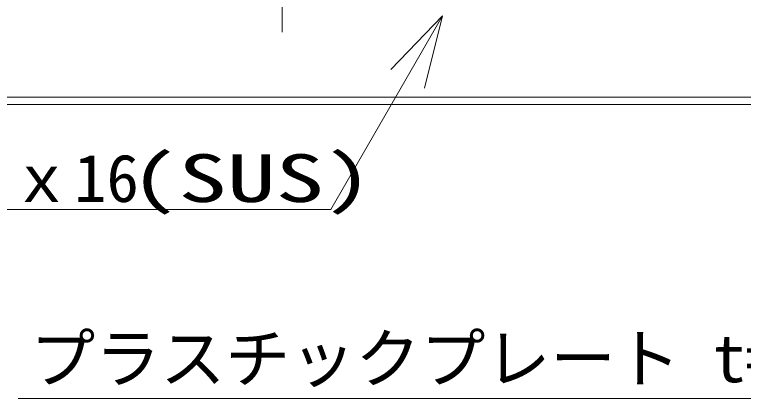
# Model space of a CAD drawing. Units: millimetres, scale not verified. Extents: x -12715 to 12220, y -3398 to 4210.
# Drawn here: x 3575.5 to 3736.9, y 2735.5 to 2820.4 of the extents above; entities that cross this region are included whole.
import ezdxf
from ezdxf.enums import TextEntityAlignment as Align

# ---------------------------------------------------------------- set-up
doc = ezdxf.new("R2010")
doc.units = ezdxf.units.MM
doc.header["$LTSCALE"] = 5.7
doc.linetypes.add('CHAIN1', pattern=[8, 5, -1, 1, -1])
for name, color, linetype, lineweight in [('0-2_文字', 4, 'Continuous', 9), ('0-4_一般', 4, 'Continuous', 9), ('0-9_大引', 4, 'Continuous', 9)]:
    doc.layers.add(name, color=color, linetype=linetype, lineweight=lineweight)
doc.styles.add('ＭＳ ゴシック', font='')
doc.styles.get('ＭＳ ゴシック').set_extended_font_data('MS Gothic')

# ---------------------------------------------------------------- blocks, each defined once
blk = doc.blocks.new('グループ-303-1')
at = {"layer": '0-9_大引'}
for p, q in [((130086.5, -4717.4), (142646.5, -4717.4)), ((130086.5, -4781.4), (142646.5, -4781.4))]:
    blk.add_line(p, q, dxfattribs=at)

msp = doc.modelspace()

# ---------------------------------------------------------------- linework, layer by layer
at = {"layer": '0-2_文字'}
for p, q in [((3645.515, 2777.238), (3670.236, 2820.056)), ((3645.515, 2777.238), (3493.586, 2777.238)), ((3762.918, 2735.454), (3576.293, 2735.454))]:
    msp.add_line(p, q, dxfattribs=at)
msp.add_lwpolyline([(3658.819, 2808.233), (3670.236, 2820.056), (3666.26, 2804.109)], dxfattribs=at)
at = {"layer": '0-4_一般', "linetype": 'CHAIN1'}
msp.add_line((3634.749, 2916.103), (3634.749, 2816.464), dxfattribs=at)

# ---------------------------------------------------------------- block references
at = {"layer": '0-9_大引', "xscale": 0.025, "yscale": 0.025}
msp.add_blockref('グループ-303-1', (267.586, 2920), dxfattribs=at)

# ---------------------------------------------------------------- texts
at = {"layer": '0-2_文字', "style": 'ＭＳ ゴシック'}
for s, p in [('ナベテクス5ｘ16', (3495.06, 2775.735)), ('プラスチックプレート t=1.0', (3578.962, 2735.86))]:
    msp.add_text(s, height=10.56, dxfattribs=at).set_placement(p, align=Align.BOTTOM_LEFT)
at = {"layer": '0-2_文字', "style": 'ＭＳ ゴシック', "width": 1.5}
msp.add_text('(SUS)', height=10.56, dxfattribs=at).set_placement((3600.975, 2775.735), align=Align.BOTTOM_LEFT)

doc.saveas('drawing.dxf')
